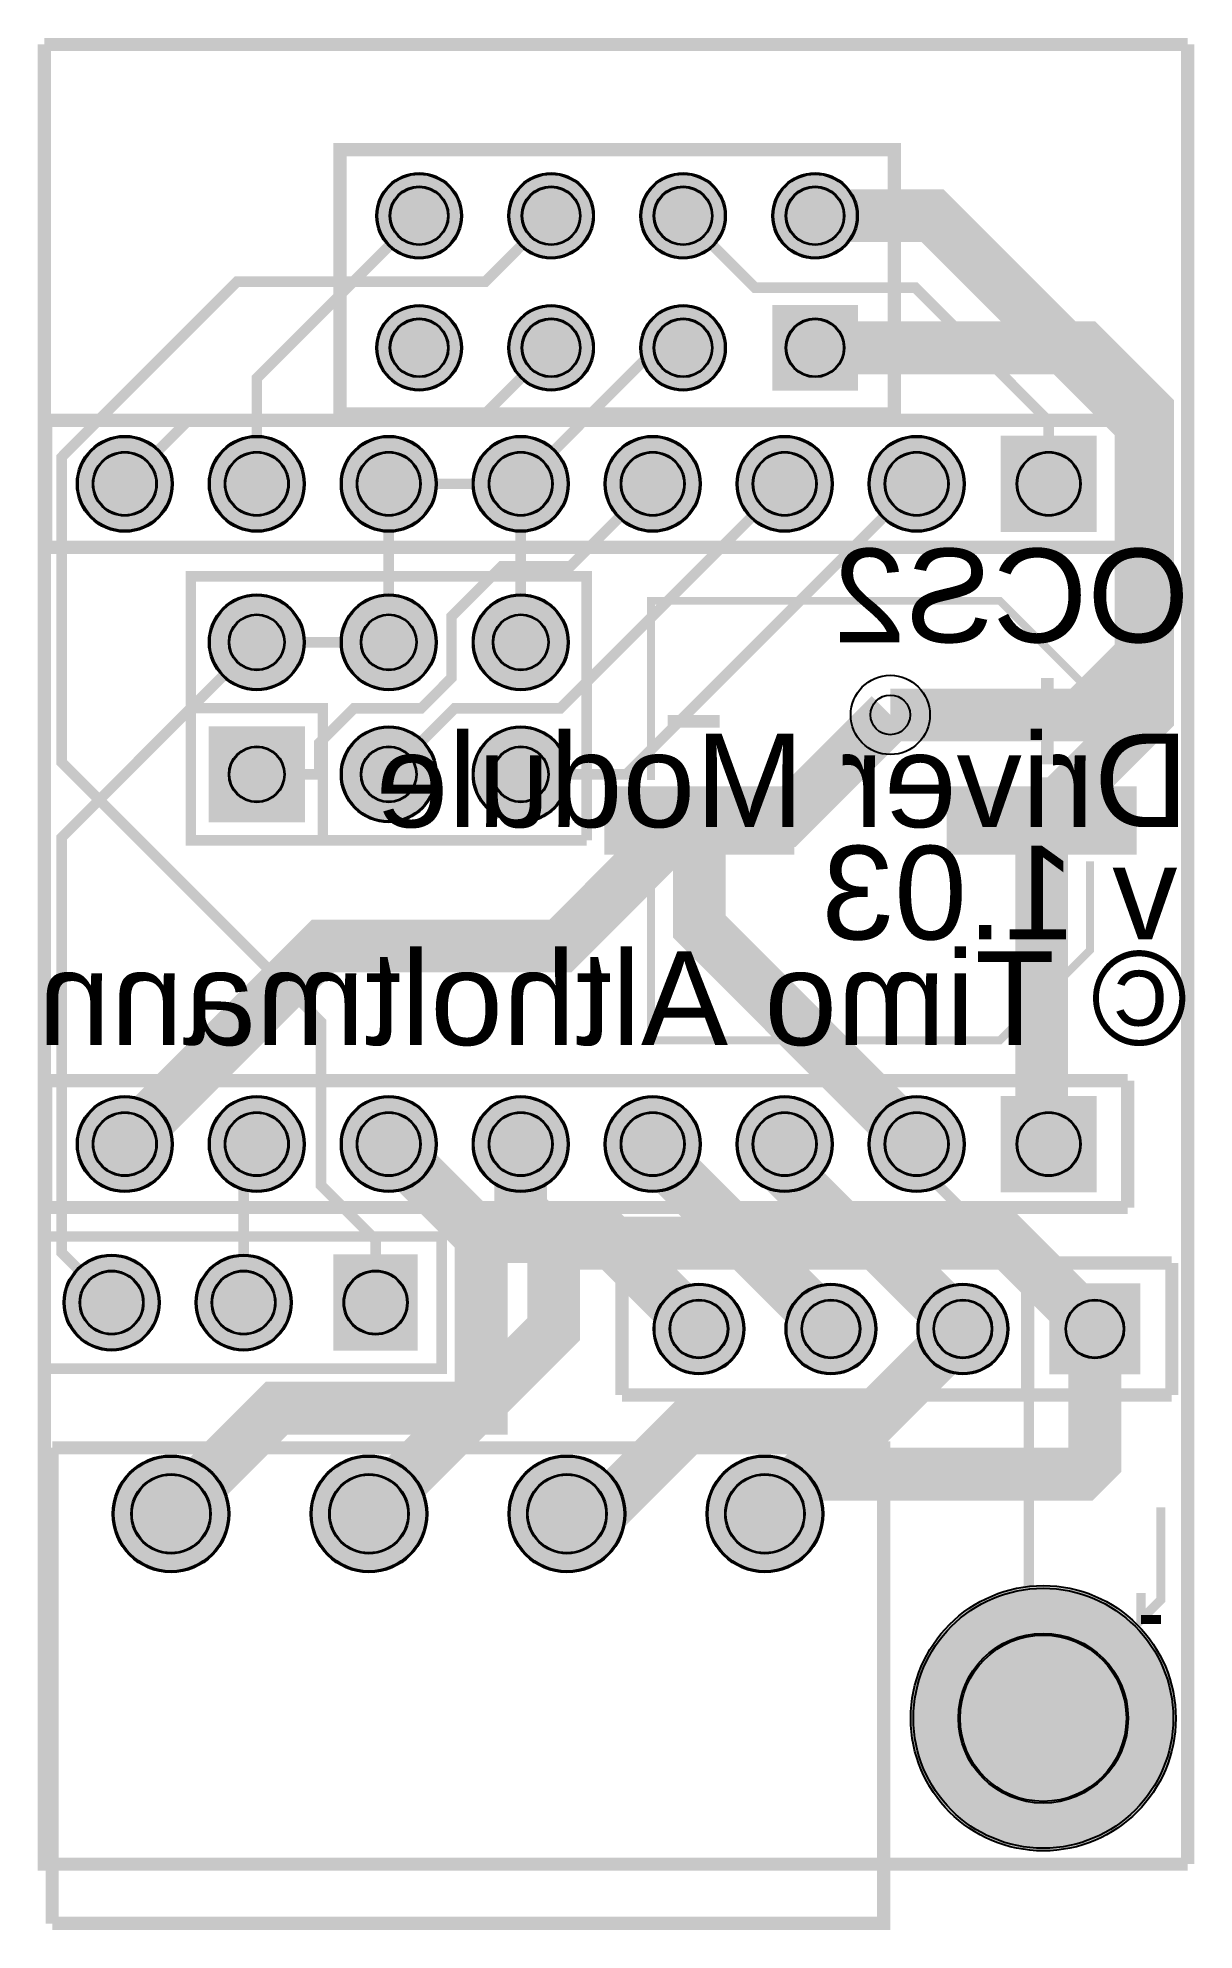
# Model space of a CAD drawing. Header units: millimetres. Extents: x -0.1 to 22.1, y -1.3 to 35.1.
import ezdxf

# ---------------------------------------------------------------- set-up
doc = ezdxf.new("R2010")
doc.units = ezdxf.units.MM
for name, color, linetype, true_color in [('BoardOutLine', 7, 'Continuous', 0xff00ff), ('BottomLayer', 7, 'Continuous', 0x0000ff), ('BottomSilkLayer', 7, 'Continuous', 0x66cc33), ('BottomSolderMaskLayer', 7, 'Continuous', 0xaa00ff), ('Document', 7, 'Continuous', 0xffffff), ('Hole', 7, 'Continuous', 0x222222), ('Multi-Layer', 7, 'Continuous', 0xc0c0c0), ('TopLayer', 7, 'Continuous', 0xff0000), ('TopPasteMaskLayer', 7, 'Continuous', 0x808080), ('TopSilkLayer', 7, 'Continuous', 0xffcc00), ('TopSolderMaskLayer', 7, 'Continuous', 0x800080)]:
    doc.layers.add(name, color=color, linetype=linetype, true_color=true_color)
doc.styles.get("Standard").update_dxf_attribs({"font": 'arial.ttf'})

msp = doc.modelspace()

# ---------------------------------------------------------------- hatches: boundary and pattern name
at = {"layer": 'BottomSolderMaskLayer'}
for points in [[(6.385775971552118, 31.705257810515604, 1), (8.036576073152322, 31.705257810515604, 1)], [(8.92578105156225, 31.705257810515604, 1), (10.576581153162454, 31.705257810515604, 1)], [(11.465786131572383, 31.705257810515604, 1), (13.116586233172587, 31.705257810515604, 1)], [(14.005791211582515, 31.705257810515604, 1), (15.65659131318272, 31.705257810515604, 1)], [(6.385775971552118, 29.165252730505472, 1), (8.036576073152322, 29.165252730505472, 1)], [(8.92578105156225, 29.165252730505472, 1), (10.576581153162454, 29.165252730505472, 1)], [(11.465786131572383, 29.165252730505472, 1), (13.116586233172587, 29.165252730505472, 1)], [(15.656591313182844, 29.990652781305585), (14.005791211582391, 29.990652781305585), (14.005791211582391, 28.339852679705473), (15.656591313182844, 28.339852679705473)], [(0.6215646431292382, 26.549047498095092, 1), (2.4723647447294415, 26.549047498095092, 1)], [(3.161569723139598, 26.549047498095092, 1), (5.012369824739801, 26.549047498095092, 1)], [(5.701574803149731, 26.549047498095092, 1), (7.552374904749934, 26.549047498095092, 1)], [(8.241579883159863, 26.549047498095092, 1), (10.092379984760067, 26.549047498095092, 1)], [(10.781584963169996, 26.549047498095092, 1), (12.6323850647702, 26.549047498095092, 1)], [(13.321590043180128, 26.549047498095092, 1), (15.172390144780332, 26.549047498095092, 1)], [(15.861595123190261, 26.549047498095092, 1), (17.712395224790463, 26.549047498095092, 1)], [(20.252400304800858, 25.623647447294843), (18.40160020320036, 25.623647447294843), (18.40160020320036, 27.474447548895114), (20.252400304800858, 27.474447548895114)], [(3.161569723139598, 23.50104140208282, 1), (5.012369824739801, 23.50104140208282, 1)], [(5.701574803149731, 23.50104140208282, 1), (7.552374904749934, 23.50104140208282, 1)], [(8.241579883159863, 23.50104140208282, 1), (10.092379984760067, 23.50104140208282, 1)], [(3.1615697231395643, 21.88643637287271), (5.012369824739608, 21.88643637287271), (5.012369824739608, 20.03563627127255), (3.1615697231395643, 20.03563627127255)], [(5.701574803149731, 20.961036322072687, 1), (7.552374904749934, 20.961036322072687, 1)], [(8.241579883159863, 20.961036322072687, 1), (10.092379984760067, 20.961036322072687, 1)], [(0.6215646431292382, 13.849022098044202, 1), (2.4723647447294415, 13.849022098044202, 1)], [(3.161569723139598, 13.849022098044202, 1), (5.012369824739801, 13.849022098044202, 1)], [(5.701574803149731, 13.849022098044202, 1), (7.552374904749934, 13.849022098044202, 1)], [(8.241579883159863, 13.849022098044202, 1), (10.092379984760067, 13.849022098044202, 1)], [(10.781584963169996, 13.849022098044202, 1), (12.6323850647702, 13.849022098044202, 1)], [(13.321590043180128, 13.849022098044202, 1), (15.172390144780332, 13.849022098044202, 1)], [(15.861595123190261, 13.849022098044202, 1), (17.712395224790463, 13.849022098044202, 1)], [(20.252400304800858, 12.923622047244066), (18.40160020320036, 12.923622047244066), (18.40160020320036, 14.774422148844224), (20.252400304800858, 14.774422148844224)], [(0.36756413512833863, 10.801016002032043, 1), (2.218364236728542, 10.801016002032043, 1)], [(2.907569215138471, 10.801016002032043, 1), (4.7583693167386745, 10.801016002032043, 1)], [(7.185775971551948, 9.875615951231907), (5.560172720345463, 9.875615951231907), (5.560172720345463, 11.726416052832064), (7.185775971551948, 11.726416052832064)], [(11.7205867411736, 10.293014986030016, 1), (13.471386842773802, 10.293014986030016, 1)], [(14.260591821183732, 10.293014986030016, 1), (16.011391922783936, 10.293014986030016, 1)], [(16.800596901193863, 10.293014986030016, 1), (18.55139700279407, 10.293014986030016, 1)], [(21.091415162336943, 9.417601855697058), (19.340588901671254, 9.417601855697058), (19.340588901671254, 11.168428116362861), (21.091415162336943, 11.168428116362861)], [(1.3105664211328414, 6.737007874015831, 1), (3.561366522733045, 6.737007874015831, 1)], [(5.120574041148154, 6.737007874015831, 1), (7.3713741427483574, 6.737007874015831, 1)], [(8.930581661163467, 6.737007874015831, 1), (11.18138176276367, 6.737007874015831, 1)], [(12.740589281178552, 6.737007874015831, 1), (14.991389382778754, 6.737007874015831, 1)], [(16.67205994411995, 2.806096012192029, 1), (21.773660147320356, 2.806096012192029, 1)]]:
    msp.add_hatch(color=256, dxfattribs=at).paths.add_polyline_path(points)
at = {"layer": 'Document'}
for points in [[(19.425501651003515, 19.242037084074127), (19.425501651003515, 20.90203200406404), (19.176504953009953, 20.90203200406404), (19.176504953009953, 19.242037084074127)], [(11.996977393954921, 19.947523495046994), (11.996977393954921, 20.196545593091173), (12.99298958597933, 20.196545593091173), (12.99298958597933, 19.947523495046994)], [(19.799009398018825, 19.947523495046994), (19.799009398018825, 20.196545593091173), (18.802997205994416, 20.196545593091173), (18.802997205994416, 19.947523495046994)]]:
    msp.add_hatch(color=256, dxfattribs=at).paths.add_polyline_path(points)
at = {"layer": 'Multi-Layer'}
for points in [[(6.41117602235222, 31.705257810515604, 1), (8.01117602235222, 31.705257810515604, 1)], [(8.951181102362352, 31.705257810515604, 1), (10.551181102362353, 31.705257810515604, 1)], [(11.491186182372484, 31.705257810515604, 1), (13.091186182372486, 31.705257810515604, 1)], [(14.031191262382617, 31.705257810515604, 1), (15.631191262382618, 31.705257810515604, 1)], [(6.41117602235222, 29.165252730505472, 1), (8.01117602235222, 29.165252730505472, 1)], [(8.951181102362352, 29.165252730505472, 1), (10.551181102362353, 29.165252730505472, 1)], [(11.491186182372484, 29.165252730505472, 1), (13.091186182372486, 29.165252730505472, 1)], [(15.631191262382572, 29.96525273050554), (14.031191262382663, 29.96525273050554), (14.031191262382663, 28.365252730505517), (15.631191262382572, 28.365252730505517)], [(0.6469646939293396, 26.549047498095092, 1), (2.44696469392934, 26.549047498095092, 1)], [(3.1869697739396994, 26.549047498095092, 1), (4.9869697739397, 26.549047498095092, 1)], [(5.726974853949832, 26.549047498095092, 1), (7.526974853949833, 26.549047498095092, 1)], [(8.266979933959965, 26.549047498095092, 1), (10.066979933959965, 26.549047498095092, 1)], [(10.806985013970097, 26.549047498095092, 1), (12.606985013970098, 26.549047498095092, 1)], [(13.34699009398023, 26.549047498095092, 1), (15.14699009398023, 26.549047498095092, 1)], [(15.886995173990362, 26.549047498095092, 1), (17.68699517399036, 26.549047498095092, 1)], [(20.227000254000586, 25.649047498095), (18.427000254000404, 25.649047498095), (18.427000254000404, 27.449047498094956), (20.227000254000586, 27.449047498094956)], [(3.1869697739396994, 23.50104140208282, 1), (4.9869697739397, 23.50104140208282, 1)], [(5.726974853949832, 23.50104140208282, 1), (7.526974853949833, 23.50104140208282, 1)], [(8.266979933959965, 23.50104140208282, 1), (10.066979933959965, 23.50104140208282, 1)], [(3.186969773939609, 21.861036322072664), (4.986969773939563, 21.861036322072664), (4.986969773939563, 20.061036322072596), (3.186969773939609, 20.061036322072596)], [(5.726974853949832, 20.961036322072687, 1), (7.526974853949833, 20.961036322072687, 1)], [(8.266979933959965, 20.961036322072687, 1), (10.066979933959965, 20.961036322072687, 1)], [(0.6469646939293396, 13.849022098044202, 1), (2.44696469392934, 13.849022098044202, 1)], [(3.1869697739396994, 13.849022098044202, 1), (4.9869697739397, 13.849022098044202, 1)], [(5.726974853949832, 13.849022098044202, 1), (7.526974853949833, 13.849022098044202, 1)], [(8.266979933959965, 13.849022098044202, 1), (10.066979933959965, 13.849022098044202, 1)], [(10.806985013970097, 13.849022098044202, 1), (12.606985013970098, 13.849022098044202, 1)], [(13.34699009398023, 13.849022098044202, 1), (15.14699009398023, 13.849022098044202, 1)], [(15.886995173990362, 13.849022098044202, 1), (17.68699517399036, 13.849022098044202, 1)], [(20.227000254000586, 12.949022098044225), (18.427000254000404, 12.949022098044225), (18.427000254000404, 14.749022098044179), (20.227000254000586, 14.749022098044179)], [(0.39296418592844007, 10.801016002032043, 1), (2.1929641859284406, 10.801016002032043, 1)], [(2.9329692659385724, 10.801016002032043, 1), (4.732969265938573, 10.801016002032043, 1)], [(7.160375920751903, 9.901016002031952), (5.585572771145507, 9.901016002031952), (5.585572771145507, 11.70101600203202), (7.160375920751903, 11.70101600203202)], [(11.745986791973701, 10.293014986030016, 1), (13.4459867919737, 10.293014986030016, 1)], [(14.285991871983834, 10.293014986030016, 1), (15.985991871983833, 10.293014986030016, 1)], [(16.825996951993965, 10.293014986030016, 1), (18.525996951993967, 10.293014986030016, 1)], [(21.066014732029316, 9.443002286004571), (19.36598933197888, 9.443002286004571), (19.36598933197888, 11.143027686055461), (21.066014732029316, 11.143027686055461)], [(1.335966471932943, 6.737007874015831, 1), (3.535966471932943, 6.737007874015831, 1)], [(5.145974091948256, 6.737007874015831, 1), (7.345974091948255, 6.737007874015831, 1)], [(8.955981711963569, 6.737007874015831, 1), (11.155981711963568, 6.737007874015831, 1)], [(12.765989331978654, 6.737007874015831, 1), (14.965989331978653, 6.737007874015831, 1)]]:
    msp.add_hatch(color=256, dxfattribs=at).paths.add_polyline_path(points)
at = {"layer": 'TopLayer'}
for points in [[(14.408001016002117, 19.442037084074173), (14.408001016002117, 20.702032004063994), (10.79799339598685, 20.702032004063994), (10.79799339598685, 19.442037084074173)], [(17.38798577597163, 19.442037084074173), (17.38798577597163, 20.702032004063994), (20.997993395986896, 20.702032004063994), (20.997993395986896, 19.442037084074173)]]:
    msp.add_hatch(color=256, dxfattribs=at).paths.add_polyline_path(points)
at = {"layer": 'TopPasteMaskLayer'}
for points in [[(14.408001016002117, 19.442037084074173), (14.408001016002117, 20.702032004063994), (10.79799339598685, 20.702032004063994), (10.79799339598685, 19.442037084074173)], [(17.38798577597163, 19.442037084074173), (17.38798577597163, 20.702032004063994), (20.997993395986896, 20.702032004063994), (20.997993395986896, 19.442037084074173)]]:
    msp.add_hatch(color=256, dxfattribs=at).paths.add_polyline_path(points)
at = {"layer": 'TopSilkLayer'}
for points in [[(19.425501651003515, 21.151028702057488), (19.425501651003515, 22.811049022098132), (19.176504953009953, 22.811049022098132), (19.176504953009953, 21.151028702057488)], [(11.996977393954921, 21.856540513081086), (11.996977393954921, 22.105537211074534), (12.99298958597933, 22.105537211074534), (12.99298958597933, 21.856540513081086)], [(19.799009398018825, 21.856540513081086), (19.799009398018825, 22.105537211074534), (18.802997205994416, 22.105537211074534), (18.802997205994416, 21.856540513081086)]]:
    msp.add_hatch(color=256, dxfattribs=at).paths.add_polyline_path(points)
at = {"layer": 'TopSolderMaskLayer'}
for points in [[(6.385775971552118, 31.705257810515604, 1), (8.036576073152322, 31.705257810515604, 1)], [(8.92578105156225, 31.705257810515604, 1), (10.576581153162454, 31.705257810515604, 1)], [(11.465786131572383, 31.705257810515604, 1), (13.116586233172587, 31.705257810515604, 1)], [(14.005791211582515, 31.705257810515604, 1), (15.65659131318272, 31.705257810515604, 1)], [(6.385775971552118, 29.165252730505472, 1), (8.036576073152322, 29.165252730505472, 1)], [(8.92578105156225, 29.165252730505472, 1), (10.576581153162454, 29.165252730505472, 1)], [(11.465786131572383, 29.165252730505472, 1), (13.116586233172587, 29.165252730505472, 1)], [(15.656591313182844, 29.990652781305585), (14.005791211582391, 29.990652781305585), (14.005791211582391, 28.339852679705473), (15.656591313182844, 28.339852679705473)], [(0.6215646431292382, 26.549047498095092, 1), (2.4723647447294415, 26.549047498095092, 1)], [(3.161569723139598, 26.549047498095092, 1), (5.012369824739801, 26.549047498095092, 1)], [(5.701574803149731, 26.549047498095092, 1), (7.552374904749934, 26.549047498095092, 1)], [(8.241579883159863, 26.549047498095092, 1), (10.092379984760067, 26.549047498095092, 1)], [(10.781584963169996, 26.549047498095092, 1), (12.6323850647702, 26.549047498095092, 1)], [(13.321590043180128, 26.549047498095092, 1), (15.172390144780332, 26.549047498095092, 1)], [(15.861595123190261, 26.549047498095092, 1), (17.712395224790463, 26.549047498095092, 1)], [(20.252400304800858, 25.623647447294843), (18.40160020320036, 25.623647447294843), (18.40160020320036, 27.474447548895114), (20.252400304800858, 27.474447548895114)], [(3.161569723139598, 23.50104140208282, 1), (5.012369824739801, 23.50104140208282, 1)], [(5.701574803149731, 23.50104140208282, 1), (7.552374904749934, 23.50104140208282, 1)], [(8.241579883159863, 23.50104140208282, 1), (10.092379984760067, 23.50104140208282, 1)], [(3.1615697231395643, 21.88643637287271), (5.012369824739608, 21.88643637287271), (5.012369824739608, 20.03563627127255), (3.1615697231395643, 20.03563627127255)], [(5.701574803149731, 20.961036322072687, 1), (7.552374904749934, 20.961036322072687, 1)], [(8.241579883159863, 20.961036322072687, 1), (10.092379984760067, 20.961036322072687, 1)], [(14.433399637081948, 19.416637033274128), (14.433399637081948, 20.72743205486404), (10.772591915466592, 20.72743205486404), (10.772591915466592, 19.416637033274128)], [(17.3625871548918, 19.416637033274128), (17.3625871548918, 20.72743205486404), (21.023394876507155, 20.72743205486404), (21.023394876507155, 19.416637033274128)], [(0.6215646431292382, 13.849022098044202, 1), (2.4723647447294415, 13.849022098044202, 1)], [(3.161569723139598, 13.849022098044202, 1), (5.012369824739801, 13.849022098044202, 1)], [(5.701574803149731, 13.849022098044202, 1), (7.552374904749934, 13.849022098044202, 1)], [(8.241579883159863, 13.849022098044202, 1), (10.092379984760067, 13.849022098044202, 1)], [(10.781584963169996, 13.849022098044202, 1), (12.6323850647702, 13.849022098044202, 1)], [(13.321590043180128, 13.849022098044202, 1), (15.172390144780332, 13.849022098044202, 1)], [(15.861595123190261, 13.849022098044202, 1), (17.712395224790463, 13.849022098044202, 1)], [(20.252400304800858, 12.923622047244066), (18.40160020320036, 12.923622047244066), (18.40160020320036, 14.774422148844224), (20.252400304800858, 14.774422148844224)], [(0.36756413512833863, 10.801016002032043, 1), (2.218364236728542, 10.801016002032043, 1)], [(2.907569215138471, 10.801016002032043, 1), (4.7583693167386745, 10.801016002032043, 1)], [(7.185775971551948, 9.875615951231907), (5.560172720345463, 9.875615951231907), (5.560172720345463, 11.726416052832064), (7.185775971551948, 11.726416052832064)], [(11.7205867411736, 10.293014986030016, 1), (13.471386842773802, 10.293014986030016, 1)], [(14.260591821183732, 10.293014986030016, 1), (16.011391922783936, 10.293014986030016, 1)], [(16.800596901193863, 10.293014986030016, 1), (18.55139700279407, 10.293014986030016, 1)], [(21.091415162336943, 9.417601855697058), (19.340588901671254, 9.417601855697058), (19.340588901671254, 11.168428116362861), (21.091415162336943, 11.168428116362861)], [(1.3105664211328414, 6.737007874015831, 1), (3.561366522733045, 6.737007874015831, 1)], [(5.120574041148154, 6.737007874015831, 1), (7.3713741427483574, 6.737007874015831, 1)], [(8.930581661163467, 6.737007874015831, 1), (11.18138176276367, 6.737007874015831, 1)], [(12.740589281178552, 6.737007874015831, 1), (14.991389382778754, 6.737007874015831, 1)], [(16.67205994411995, 2.806096012192029, 1), (21.773660147320356, 2.806096012192029, 1)]]:
    msp.add_hatch(color=256, dxfattribs=at).paths.add_polyline_path(points)

# ---------------------------------------------------------------- linework, layer by layer
at = {"layer": 'BoardOutLine', "const_width": 0.25400050800101603}
for points in [[(22.000000000000227, 35.000000000000114), (0, 35.000000000000114)], [(0, 35.000000000000114), (0, 0), (22.000000000000227, 0)], [(22.000000000000227, 0), (22.000000000000227, 35.000000000000114)]]:
    msp.add_lwpolyline(points, dxfattribs=at)
at = {"layer": 'BottomLayer'}
for points, const_width in [([(14.831191262382617, 31.705257810515604), (17.09179578359158, 31.705257810515604), (21.1050038100077, 27.692049784099595), (21.1050038100077, 23.247040894081806), (19.9620015240032, 22.104038608077303), (16.278994157988336, 22.104038608077303)], 1.0160020320040641), ([(9.751104902209818, 31.705334010668025), (8.481102362204865, 30.43533147066296), (3.704876809753614, 30.43533147066296), (0.3322580645162816, 27.062712725425513), (0.3322580645162816, 21.191744983490025), (5.322098044196082, 16.20190500381011), (5.322098044196082, 13.056870713741432), (6.372898145796398, 12.00607061214123)], 0.20320040640081283), ([(19.326924053848188, 27.754102108204165), (16.759486918973835, 30.32153924307852), (13.674904749809457, 30.32153924307852), (12.29110998221995, 31.705334010668025)], 0.20320040640081283), ([(14.831115062230083, 31.705334010668025), (17.09171958343927, 31.705334010668025), (21.104927609855395, 27.692125984251902), (21.104927609855395, 23.247117094234113), (19.961925323850664, 22.10411480822961), (16.27891795783603, 22.10411480822961)], 0.20320040640081283), ([(1.5468884937770326, 26.5491236982474), (2.792252984506149, 27.794488188976402), (8.38026416052844, 27.794488188976402), (9.751104902209818, 29.165328930657893)], 0.20320040640081283), ([(9.16690373380743, 26.5491236982474), (11.783108966217924, 29.165328930657893), (12.29110998221995, 29.165328930657893)], 0.20320040640081283), ([(19.326924053848188, 26.5491236982474), (19.326924053848188, 27.754102108204165)], 0.20320040640081283), ([(11.706908813817563, 26.5491236982474), (10.119659639319252, 24.96187452374909), (8.801397002794147, 24.96187452374909), (7.8336550673102465, 23.994132588265188), (7.8336550673102465, 22.814300228600473), (7.250469900939834, 22.23111506223006), (5.959385318770728, 22.23111506223006), (5.291871983743931, 21.56360172720349), (5.291871983743931, 20.961112522224994)], 0.20320040640081283), ([(14.246913893827923, 26.5491236982474), (9.928905257810584, 22.23111506223006), (7.896901193802478, 22.23111506223006), (6.626898653797298, 20.961112522224994)], 0.20320040640081283), ([(6.626898653797298, 26.5491236982474), (9.16690373380743, 26.5491236982474)], 0.20320040640081283), ([(16.786918973838056, 26.5491236982474), (11.198907797815536, 20.961112522224994), (9.16690373380743, 20.961112522224994)], 0.20320040640081283), ([(4.086893573787165, 23.501117602235126), (6.626898653797298, 23.501117602235126)], 0.20320040640081283), ([(4.086893573787165, 20.961112522224994), (5.291871983743931, 20.961112522224994)], 0.20320040640081283), ([(2.435966471932943, 6.737007874015831), (4.467970535941049, 8.769011938023937), (8.404978409956811, 8.769011938023937), (8.404978409956811, 12.071018542037109), (6.626974853949832, 13.849022098044202)], 1.0160020320040641), ([(17.675996951993966, 10.293014986030016), (15.89799339598676, 12.071018542037109), (13.357988315976627, 12.071018542037109), (11.706985013970097, 13.722021844043752), (11.706985013970097, 13.849022098044202)], 1.0160020320040641), ([(8.404902209804504, 12.071094742189416), (6.626898653797298, 13.849098298196509)], 0.5080010160020321), ([(17.67592075184166, 10.293091186182323), (15.897917195834452, 12.071094742189416), (13.35791211582432, 12.071094742189416), (11.706908813817563, 13.72209804419606), (11.706908813817563, 13.849098298196509)], 0.5080010160020321), ([(16.786995173990363, 13.849022098044202), (16.786995173990363, 13.468021336042739), (18.945999491999146, 11.30901701803407), (18.945999491999146, 3.0829565659131504), (19.222860045720154, 2.806096012192029)], 0.20320040640081283), ([(12.5959867919737, 10.293014986030016), (10.817983235966494, 12.071018542037109), (8.404978409956811, 12.071018542037109)], 1.0160020320040641), ([(2.435890271780636, 6.737084074168138), (4.467894335788742, 8.769088138176244), (8.404902209804504, 8.769088138176244), (8.404902209804504, 12.071094742189416)], 0.5080010160020321), ([(6.372898145796398, 10.80109220218435), (6.372898145796398, 12.00607061214123)], 0.20320040640081283), ([(12.595910591821166, 10.293091186182323), (10.817907035814187, 12.071094742189416), (8.404902209804504, 12.071094742189416)], 0.5080010160020321), ([(17.675996951993966, 10.293014986030016), (16.024993649987437, 8.642011684023373), (12.5959867919737, 8.642011684023373), (10.690982981966044, 6.737007874015831), (10.055981711963568, 6.737007874015831)], 1.0160020320040641), ([(17.67592075184166, 10.293091186182323), (16.02491744983513, 8.64208788417568), (12.595910591821166, 8.64208788417568), (10.69090678181351, 6.737084074168138), (10.055905511811034, 6.737084074168138)], 0.5080010160020321)]:
    msp.add_lwpolyline(points, dxfattribs=dict(at, const_width=const_width))
at = {"layer": 'BottomSilkLayer', "const_width": 0.25400050800101603}
msp.add_lwpolyline([(16.355194310388697, 32.97526035052067), (5.68717297434614, 32.97526035052067), (5.68717297434614, 27.895250190500406), (16.355194310388697, 27.895250190500406), (16.355194310388697, 32.97526035052067)], close=True, dxfattribs=at)
at = {"layer": 'BottomSolderMaskLayer'}
for centre, radius in [((7.21117602235222, 31.705257810515604), 0.8254000508001016), ((9.751181102362352, 31.705257810515604), 0.8254000508001016), ((12.291186182372485, 31.705257810515604), 0.8254000508001016), ((14.831191262382617, 31.705257810515604), 0.8254000508001016), ((7.21117602235222, 31.705257810515604), 0.5674756381770828), ((9.751181102362352, 31.705257810515604), 0.5674756381770828), ((12.291186182372485, 31.705257810515604), 0.5674756381770828), ((14.831191262382617, 31.705257810515604), 0.5674756381770828), ((7.21117602235222, 29.165252730505472), 0.8254000508001016), ((9.751181102362352, 29.165252730505472), 0.8254000508001016), ((12.291186182372485, 29.165252730505472), 0.8254000508001016), ((7.21117602235222, 29.165252730505472), 0.5674756381770828), ((9.751181102362352, 29.165252730505472), 0.5674756381770828), ((12.291186182372485, 29.165252730505472), 0.5674756381770828), ((14.831191262382617, 29.165252730505472), 0.5674756381770828), ((1.5469646939293398, 26.549047498095092), 0.9254000508001016), ((4.0869697739397, 26.549047498095092), 0.9254000508001016), ((6.626974853949832, 26.549047498095092), 0.9254000508001016), ((9.166979933959965, 26.549047498095092), 0.9254000508001016), ((11.706985013970097, 26.549047498095092), 0.9254000508001016), ((14.24699009398023, 26.549047498095092), 0.9254000508001016), ((16.786995173990363, 26.549047498095092), 0.9254000508001016), ((1.5469646939293398, 26.549047498095092), 0.6169333672000678), ((4.0869697739397, 26.549047498095092), 0.6169333672000678), ((6.626974853949832, 26.549047498095092), 0.6169333672000678), ((9.166979933959965, 26.549047498095092), 0.6169333672000678), ((11.706985013970097, 26.549047498095092), 0.6169333672000678), ((14.24699009398023, 26.549047498095092), 0.6169333672000678), ((16.786995173990363, 26.549047498095092), 0.6169333672000678), ((19.327000254000495, 26.549047498095092), 0.6169333672000678), ((4.0869697739397, 23.50104140208282), 0.9254000508001016), ((6.626974853949832, 23.50104140208282), 0.9254000508001016), ((9.166979933959965, 23.50104140208282), 0.9254000508001016), ((4.0869697739397, 23.50104140208282), 0.5398101670755312), ((6.626974853949832, 23.50104140208282), 0.5398101670755312), ((9.166979933959965, 23.50104140208282), 0.5398101670755312), ((6.626974853949832, 20.961036322072687), 0.9254000508001016), ((9.166979933959965, 20.961036322072687), 0.9254000508001016), ((4.0869697739397, 20.961036322072687), 0.5398101670755312), ((6.626974853949832, 20.961036322072687), 0.5398101670755312), ((9.166979933959965, 20.961036322072687), 0.5398101670755312), ((1.5469646939293398, 13.849022098044202), 0.9254000508001016), ((4.0869697739397, 13.849022098044202), 0.9254000508001016), ((6.626974853949832, 13.849022098044202), 0.9254000508001016), ((9.166979933959965, 13.849022098044202), 0.9254000508001016), ((11.706985013970097, 13.849022098044202), 0.9254000508001016), ((14.24699009398023, 13.849022098044202), 0.9254000508001016), ((16.786995173990363, 13.849022098044202), 0.9254000508001016), ((1.5469646939293398, 13.849022098044202), 0.6169333672000678), ((4.0869697739397, 13.849022098044202), 0.6169333672000678), ((6.626974853949832, 13.849022098044202), 0.6169333672000678), ((9.166979933959965, 13.849022098044202), 0.6169333672000678), ((11.706985013970097, 13.849022098044202), 0.6169333672000678), ((14.24699009398023, 13.849022098044202), 0.6169333672000678), ((16.786995173990363, 13.849022098044202), 0.6169333672000678), ((19.327000254000495, 13.849022098044202), 0.6169333672000678), ((1.2929641859284402, 10.801016002032043), 0.9254000508001016), ((3.832969265938573, 10.801016002032043), 0.9254000508001016), ((1.2929641859284402, 10.801016002032043), 0.6169333672000678), ((3.832969265938573, 10.801016002032043), 0.6169333672000678), ((6.372974345948705, 10.801016002032043), 0.6193548387096774), ((12.5959867919737, 10.293014986030016), 0.8754000508001016), ((15.135991871983833, 10.293014986030016), 0.8754000508001016), ((17.675996951993966, 10.293014986030016), 0.8754000508001016), ((12.5959867919737, 10.293014986030016), 0.5664484065211015), ((15.135991871983833, 10.293014986030016), 0.5664484065211015), ((17.675996951993966, 10.293014986030016), 0.5664484065211015), ((20.2160020320041, 10.293014986030016), 0.5664484065211015), ((2.435966471932943, 6.737007874015831), 1.1254000508001016), ((6.245974091948256, 6.737007874015831), 1.1254000508001016), ((10.055981711963568, 6.737007874015831), 1.1254000508001016), ((13.865989331978653, 6.737007874015831), 1.1254000508001016), ((2.435966471932943, 6.737007874015831), 0.7673312097357332), ((6.245974091948256, 6.737007874015831), 0.7673312097357332), ((10.055981711963568, 6.737007874015831), 0.7673312097357332), ((13.865989331978653, 6.737007874015831), 0.7673312097357332), ((19.222860045720154, 2.806096012192029), 2.550800101600203), ((19.22217424434848, 2.806070612141184), 1.63251206502413)]:
    msp.add_circle(centre, radius, dxfattribs=at)
at = {"layer": 'Hole'}
msp.add_circle((16.278994157988336, 22.104038608077303), 0.38100076200152405, dxfattribs=at)
at = {"layer": 'Multi-Layer'}
for centre, radius in [((7.21117602235222, 31.705257810515604), 0.8), ((9.751181102362352, 31.705257810515604), 0.8), ((12.291186182372485, 31.705257810515604), 0.8), ((14.831191262382617, 31.705257810515604), 0.8), ((7.21117602235222, 31.705257810515604), 0.5500127000254001), ((9.751181102362352, 31.705257810515604), 0.5500127000254001), ((12.291186182372485, 31.705257810515604), 0.5500127000254001), ((14.831191262382617, 31.705257810515604), 0.5500127000254001), ((7.21117602235222, 29.165252730505472), 0.8), ((9.751181102362352, 29.165252730505472), 0.8), ((12.291186182372485, 29.165252730505472), 0.8), ((7.21117602235222, 29.165252730505472), 0.5500127000254001), ((9.751181102362352, 29.165252730505472), 0.5500127000254001), ((12.291186182372485, 29.165252730505472), 0.5500127000254001), ((14.831191262382617, 29.165252730505472), 0.5500127000254001), ((1.5469646939293398, 26.549047498095092), 0.9000000000000001), ((4.0869697739397, 26.549047498095092), 0.9000000000000001), ((6.626974853949832, 26.549047498095092), 0.9000000000000001), ((9.166979933959965, 26.549047498095092), 0.9000000000000001), ((11.706985013970097, 26.549047498095092), 0.9000000000000001), ((14.24699009398023, 26.549047498095092), 0.9000000000000001), ((16.786995173990363, 26.549047498095092), 0.9000000000000001), ((1.5469646939293398, 26.549047498095092), 0.6000000000000001), ((4.0869697739397, 26.549047498095092), 0.6000000000000001), ((6.626974853949832, 26.549047498095092), 0.6000000000000001), ((9.166979933959965, 26.549047498095092), 0.6000000000000001), ((11.706985013970097, 26.549047498095092), 0.6000000000000001), ((14.24699009398023, 26.549047498095092), 0.6000000000000001), ((16.786995173990363, 26.549047498095092), 0.6000000000000001), ((19.327000254000495, 26.549047498095092), 0.6000000000000001), ((4.0869697739397, 23.50104140208282), 0.9000000000000001), ((6.626974853949832, 23.50104140208282), 0.9000000000000001), ((9.166979933959965, 23.50104140208282), 0.9000000000000001), ((4.0869697739397, 23.50104140208282), 0.5249936499873), ((6.626974853949832, 23.50104140208282), 0.5249936499873), ((9.166979933959965, 23.50104140208282), 0.5249936499873), ((16.278994157988336, 22.104038608077303), 0.7620015240030481), ((6.626974853949832, 20.961036322072687), 0.9000000000000001), ((9.166979933959965, 20.961036322072687), 0.9000000000000001), ((4.0869697739397, 20.961036322072687), 0.5249936499873), ((6.626974853949832, 20.961036322072687), 0.5249936499873), ((9.166979933959965, 20.961036322072687), 0.5249936499873), ((1.5469646939293398, 13.849022098044202), 0.9000000000000001), ((4.0869697739397, 13.849022098044202), 0.9000000000000001), ((6.626974853949832, 13.849022098044202), 0.9000000000000001), ((9.166979933959965, 13.849022098044202), 0.9000000000000001), ((11.706985013970097, 13.849022098044202), 0.9000000000000001), ((14.24699009398023, 13.849022098044202), 0.9000000000000001), ((16.786995173990363, 13.849022098044202), 0.9000000000000001), ((1.5469646939293398, 13.849022098044202), 0.6000000000000001), ((4.0869697739397, 13.849022098044202), 0.6000000000000001), ((6.626974853949832, 13.849022098044202), 0.6000000000000001), ((9.166979933959965, 13.849022098044202), 0.6000000000000001), ((11.706985013970097, 13.849022098044202), 0.6000000000000001), ((14.24699009398023, 13.849022098044202), 0.6000000000000001), ((16.786995173990363, 13.849022098044202), 0.6000000000000001), ((19.327000254000495, 13.849022098044202), 0.6000000000000001), ((1.2929641859284402, 10.801016002032043), 0.9000000000000001), ((3.832969265938573, 10.801016002032043), 0.9000000000000001), ((1.2929641859284402, 10.801016002032043), 0.6000000000000001), ((3.832969265938573, 10.801016002032043), 0.6000000000000001), ((6.372974345948705, 10.801016002032043), 0.6000000000000001), ((12.5959867919737, 10.293014986030016), 0.8500000000000001), ((15.135991871983833, 10.293014986030016), 0.8500000000000001), ((17.675996951993966, 10.293014986030016), 0.8500000000000001), ((12.5959867919737, 10.293014986030016), 0.5500127000254001), ((15.135991871983833, 10.293014986030016), 0.5500127000254001), ((17.675996951993966, 10.293014986030016), 0.5500127000254001), ((20.2160020320041, 10.293014986030016), 0.5500127000254001), ((2.435966471932943, 6.737007874015831), 1.1), ((6.245974091948256, 6.737007874015831), 1.1), ((10.055981711963568, 6.737007874015831), 1.1), ((13.865989331978653, 6.737007874015831), 1.1), ((2.435966471932943, 6.737007874015831), 0.7500127000254001), ((6.245974091948256, 6.737007874015831), 0.7500127000254001), ((10.055981711963568, 6.737007874015831), 0.7500127000254001), ((13.865989331978653, 6.737007874015831), 0.7500127000254001), ((19.222860045720154, 2.806096012192029), 2.5), ((19.22217424434848, 2.806070612141184), 1.6)]:
    msp.add_circle(centre, radius, dxfattribs=at)
at = {"layer": 'TopLayer'}
for points, const_width in [([(4.086893573787165, 26.5491236982474), (4.086893573787165, 28.581127762255505), (7.211099822199685, 31.705334010668025)], 0.20320040640081283), ([(19.192887985775997, 20.072034544069083), (21.23200406400815, 22.11115062230124), (21.23200406400815, 27.946050292100608), (20.012801625603288, 29.165252730505472), (14.831191262382617, 29.165252730505472)], 1.0160020320040641), ([(19.19281178562369, 20.072110744221504), (21.231927863855844, 22.11122682245366), (21.231927863855844, 27.946126492252915), (20.01272542545098, 29.165328930657893), (14.831115062230083, 29.165328930657893)], 0.5080010160020321), ([(6.626898653797298, 23.501117602235126), (6.626898653797298, 26.5491236982474)], 0.20320040640081283), ([(9.16690373380743, 26.5491236982474), (9.16690373380743, 23.501117602235126)], 0.20320040640081283), ([(4.086893573787165, 23.501117602235126), (0.3322580645162816, 19.746482092964243), (0.3322580645162816, 11.761722123444201), (1.2928879857759057, 10.80109220218435)], 0.20320040640081283), ([(16.278994157988336, 22.104038608077303), (14.24699009398023, 20.072034544069083), (12.603098806197522, 20.072034544069083)], 1.0160020320040641), ([(16.27891795783603, 22.10411480822961), (14.246913893827923, 20.072110744221504), (12.603022606045215, 20.072110744221504)], 0.20320040640081283), ([(12.603098806197522, 20.072034544069083), (12.341986283972574, 20.072034544069083), (9.928981457962891, 17.659029718059514), (5.356972313944652, 17.659029718059514), (1.5469646939293398, 13.849022098044202)], 1.0160020320040641), ([(12.603098806197522, 20.072034544069083), (12.603098806197522, 18.03291846583693), (16.786995173990363, 13.849022098044202)], 1.0160020320040641), ([(19.327000254000495, 13.849022098044202), (19.192887985775997, 13.9831343662687), (19.192887985775997, 20.072034544069083)], 1.0160020320040641), ([(12.603022606045215, 20.072110744221504), (12.341910083820267, 20.072110744221504), (9.928905257810584, 17.65910591821182), (5.356896113792345, 17.65910591821182), (1.5468884937770326, 13.849098298196509)], 0.20320040640081283), ([(12.603022606045215, 20.072110744221504), (12.603022606045215, 18.03299466598935), (16.786918973838056, 13.849098298196509)], 0.20320040640081283), ([(19.326924053848188, 13.849098298196509), (19.19281178562369, 13.983210566421121), (19.19281178562369, 20.072110744221504)], 0.5080010160020321), ([(15.135991871983833, 10.293014986030016), (13.484988569977077, 11.94401828803666), (9.801981203962441, 11.94401828803666), (9.166979933959965, 12.579019558039136), (9.166979933959965, 13.849022098044202)], 1.0160020320040641), ([(20.2160020320041, 10.293014986030016), (18.437998475996892, 12.071018542037109), (15.51699263398541, 12.071018542037109), (14.24699009398023, 13.341021082042175), (14.24699009398023, 13.849022098044202)], 1.0160020320040641), ([(4.086893573787165, 13.849098298196509), (3.8328930657860383, 13.595097790195496), (3.8328930657860383, 10.80109220218435)], 0.20320040640081283), ([(9.801905003809907, 11.944094488188966), (9.16690373380743, 12.579095758191443), (9.16690373380743, 13.849098298196509)], 0.5080010160020321), ([(20.21592583185179, 10.293091186182323), (18.437922275844585, 12.071094742189416), (15.516916433833103, 12.071094742189416), (14.246913893827923, 13.341097282194482), (14.246913893827923, 13.849098298196509)], 0.5080010160020321), ([(9.801981203962441, 11.94401828803666), (9.801981203962441, 10.293014986030016), (6.245974091948256, 6.737007874015831)], 1.0160020320040641), ([(9.801905003809907, 11.944094488188966), (9.801905003809907, 10.293091186182323), (6.245897891795721, 6.737084074168138)], 0.5080010160020321), ([(15.135915671831526, 10.293091186182323), (13.48491236982477, 11.944094488188966), (9.801905003809907, 11.944094488188966)], 0.5080010160020321), ([(13.865989331978653, 6.737007874015831), (14.627990855981807, 7.49900939801887), (19.9620015240032, 7.49900939801887), (20.2160020320041, 7.753009906019884), (20.2160020320041, 10.293014986030016)], 1.0160020320040641), ([(13.865913131826346, 6.737084074168138), (14.6279146558295, 7.4990855981711775), (19.961925323850664, 7.4990855981711775), (20.21592583185179, 7.753086106172191), (20.21592583185179, 10.293091186182323)], 0.5080010160020321)]:
    msp.add_lwpolyline(points, dxfattribs=dict(at, const_width=const_width))
at = {"layer": 'TopSilkLayer'}
for points, const_width in [([(0.027000254000540735, 25.32908305816602), (0.0269748539496959, 27.769011938023937)], 0.25400050800101603), ([(0.0269748539496959, 27.769011938023937), (20.846964693929294, 27.769011938023937)], 0.25400050800101603), ([(20.846964693929294, 27.769011938023937), (20.84699009398014, 25.32908305816602)], 0.25400050800101603), ([(20.846964693929294, 25.32908305816602), (0.0269748539496959, 25.32908305816602)], 0.25400050800101603), ([(10.436982473964918, 19.69103378206762), (10.436982473964918, 24.771043942087886), (2.8169672339345198, 24.771043942087886), (2.8169672339345198, 19.69103378206762), (10.436982473964918, 19.69103378206762), (5.56855473710948, 19.69103378206762)], 0.20320040640081283), ([(11.671755143510381, 20.854432308864716), (11.671755143510381, 24.298272796545575), (18.387960375920784, 24.298272796545575), (20.124231648463365, 22.562001524003108), (20.124231648463365, 20.854432308864716)], 0.15240030480060962), ([(2.8169672339345198, 22.233451866903692), (5.356972313944652, 22.233451866903692), (5.356972313944652, 19.69103378206762)], 0.20320040640081283), ([(11.671755143510381, 19.289636779273565), (11.671755143510381, 15.845796291592592), (18.387960375920784, 15.845796291592592), (20.124231648463365, 17.58206756413506), (20.124231648463365, 19.289636779273565)], 0.15240030480060962), ([(0.027000254000540735, 12.629057658115244), (0.0269748539496959, 15.068986537973046)], 0.25400050800101603), ([(0.0269748539496959, 15.068986537973046), (20.846964693929294, 15.068986537973046)], 0.25400050800101603), ([(20.846964693929294, 15.068986537973046), (20.84699009398014, 12.629057658115244)], 0.25400050800101603), ([(20.846964693929294, 12.629057658115244), (0.0269748539496959, 12.629057658115244)], 0.25400050800101603), ([(5.737973075946229, 9.531013462026976), (7.642976885953885, 9.531013462026976), (7.642976885953885, 12.071018542037109), (0.02296164592326022, 12.071018542037109), (0.02296164592326022, 9.531013462026976)], 0.20320040640081283), ([(11.115976631953345, 9.02301244602495), (11.115976631953345, 11.563017526035082)], 0.25400050800101603), ([(21.696012192024455, 11.563017526035082), (11.115976631953345, 11.563017526035082)], 0.25400050800101603), ([(18.92247904495821, 9.02301244602495), (18.92247904495821, 11.563017526035082)], 0.25400050800101603), ([(21.696012192024455, 9.02301244602495), (21.696012192024455, 11.563017526035082)], 0.25400050800101603), ([(0.02296164592326022, 9.531013462026976), (5.737973075946229, 9.531013462026976)], 0.20299974599949203), ([(21.696012192024455, 9.02301244602495), (11.115976631953345, 9.02301244602495)], 0.25400050800101603), ([(0.14996189992393738, 8.007010414020897), (0.14996189992393738, -1.1431038862076548)], 0.25400050800101603), ([(0.14996189992393738, 8.007010414020897), (16.151993903987886, 8.007010414020897), (16.151993903987886, -1.1370078740156941), (15.89799339598676, -1.1370078740156941)], 0.25400050800101603), ([(21.48600457200928, 5.467005334010764), (21.48600457200928, 6.86400812801628)], 0.17780035560071122), ([(21.48600457200928, 5.467005334010764), (21.48600457200928, 5.0860045720091875), (21.1050038100077, 4.705003810007611), (21.1050038100077, 5.213004826009637)], 0.17780035560071122), ([(21.1050038100077, 4.705003810007611), (21.48600457200928, 4.705003810007611)], 0.17780035560071122), ([(0.14996189992393738, -1.1370078740156941), (15.89799339598676, -1.1370078740156941)], 0.25400050800101603)]:
    msp.add_lwpolyline(points, dxfattribs=dict(at, const_width=const_width))
at = {"layer": 'TopSolderMaskLayer'}
for centre, radius in [((7.21117602235222, 31.705257810515604), 0.8254000508001016), ((9.751181102362352, 31.705257810515604), 0.8254000508001016), ((12.291186182372485, 31.705257810515604), 0.8254000508001016), ((14.831191262382617, 31.705257810515604), 0.8254000508001016), ((7.21117602235222, 31.705257810515604), 0.5674756381770828), ((9.751181102362352, 31.705257810515604), 0.5674756381770828), ((12.291186182372485, 31.705257810515604), 0.5674756381770828), ((14.831191262382617, 31.705257810515604), 0.5674756381770828), ((7.21117602235222, 29.165252730505472), 0.8254000508001016), ((9.751181102362352, 29.165252730505472), 0.8254000508001016), ((12.291186182372485, 29.165252730505472), 0.8254000508001016), ((7.21117602235222, 29.165252730505472), 0.5674756381770828), ((9.751181102362352, 29.165252730505472), 0.5674756381770828), ((12.291186182372485, 29.165252730505472), 0.5674756381770828), ((14.831191262382617, 29.165252730505472), 0.5674756381770828), ((1.5469646939293398, 26.549047498095092), 0.9254000508001016), ((4.0869697739397, 26.549047498095092), 0.9254000508001016), ((6.626974853949832, 26.549047498095092), 0.9254000508001016), ((9.166979933959965, 26.549047498095092), 0.9254000508001016), ((11.706985013970097, 26.549047498095092), 0.9254000508001016), ((14.24699009398023, 26.549047498095092), 0.9254000508001016), ((16.786995173990363, 26.549047498095092), 0.9254000508001016), ((1.5469646939293398, 26.549047498095092), 0.6169333672000678), ((4.0869697739397, 26.549047498095092), 0.6169333672000678), ((6.626974853949832, 26.549047498095092), 0.6169333672000678), ((9.166979933959965, 26.549047498095092), 0.6169333672000678), ((11.706985013970097, 26.549047498095092), 0.6169333672000678), ((14.24699009398023, 26.549047498095092), 0.6169333672000678), ((16.786995173990363, 26.549047498095092), 0.6169333672000678), ((19.327000254000495, 26.549047498095092), 0.6169333672000678), ((4.0869697739397, 23.50104140208282), 0.9254000508001016), ((6.626974853949832, 23.50104140208282), 0.9254000508001016), ((9.166979933959965, 23.50104140208282), 0.9254000508001016), ((4.0869697739397, 23.50104140208282), 0.5398101670755312), ((6.626974853949832, 23.50104140208282), 0.5398101670755312), ((9.166979933959965, 23.50104140208282), 0.5398101670755312), ((6.626974853949832, 20.961036322072687), 0.9254000508001016), ((9.166979933959965, 20.961036322072687), 0.9254000508001016), ((4.0869697739397, 20.961036322072687), 0.5398101670755312), ((6.626974853949832, 20.961036322072687), 0.5398101670755312), ((9.166979933959965, 20.961036322072687), 0.5398101670755312), ((1.5469646939293398, 13.849022098044202), 0.9254000508001016), ((4.0869697739397, 13.849022098044202), 0.9254000508001016), ((6.626974853949832, 13.849022098044202), 0.9254000508001016), ((9.166979933959965, 13.849022098044202), 0.9254000508001016), ((11.706985013970097, 13.849022098044202), 0.9254000508001016), ((14.24699009398023, 13.849022098044202), 0.9254000508001016), ((16.786995173990363, 13.849022098044202), 0.9254000508001016), ((1.5469646939293398, 13.849022098044202), 0.6169333672000678), ((4.0869697739397, 13.849022098044202), 0.6169333672000678), ((6.626974853949832, 13.849022098044202), 0.6169333672000678), ((9.166979933959965, 13.849022098044202), 0.6169333672000678), ((11.706985013970097, 13.849022098044202), 0.6169333672000678), ((14.24699009398023, 13.849022098044202), 0.6169333672000678), ((16.786995173990363, 13.849022098044202), 0.6169333672000678), ((19.327000254000495, 13.849022098044202), 0.6169333672000678), ((1.2929641859284402, 10.801016002032043), 0.9254000508001016), ((3.832969265938573, 10.801016002032043), 0.9254000508001016), ((1.2929641859284402, 10.801016002032043), 0.6169333672000678), ((3.832969265938573, 10.801016002032043), 0.6169333672000678), ((6.372974345948705, 10.801016002032043), 0.6193548387096774), ((12.5959867919737, 10.293014986030016), 0.8754000508001016), ((15.135991871983833, 10.293014986030016), 0.8754000508001016), ((17.675996951993966, 10.293014986030016), 0.8754000508001016), ((12.5959867919737, 10.293014986030016), 0.5664484065211015), ((15.135991871983833, 10.293014986030016), 0.5664484065211015), ((17.675996951993966, 10.293014986030016), 0.5664484065211015), ((20.2160020320041, 10.293014986030016), 0.5664484065211015), ((2.435966471932943, 6.737007874015831), 1.1254000508001016), ((6.245974091948256, 6.737007874015831), 1.1254000508001016), ((10.055981711963568, 6.737007874015831), 1.1254000508001016), ((13.865989331978653, 6.737007874015831), 1.1254000508001016), ((2.435966471932943, 6.737007874015831), 0.7673312097357332), ((6.245974091948256, 6.737007874015831), 0.7673312097357332), ((10.055981711963568, 6.737007874015831), 0.7673312097357332), ((13.865989331978653, 6.737007874015831), 0.7673312097357332), ((19.222860045720154, 2.806096012192029), 2.550800101600203), ((19.22217424434848, 2.806070612141184), 1.63251206502413)]:
    msp.add_circle(centre, radius, dxfattribs=at)

# ---------------------------------------------------------------- texts
at = {"layer": 'BottomSilkLayer', "text_generation_flag": 2}
for s, p in [('OCS2', (22.02956565913155, 23.50104140208282)), ('Driver Module', (22.021945643891286, 19.945034290068634)), ('v 1.03', (21.806045212090567, 17.786029972059964)), ('© Timo Altholtmann', (21.994005588011305, 15.754025908051858))]:
    msp.add_text(s, height=1.8000000000000003, dxfattribs=at).set_placement(p)

doc.saveas('drawing.dxf')
